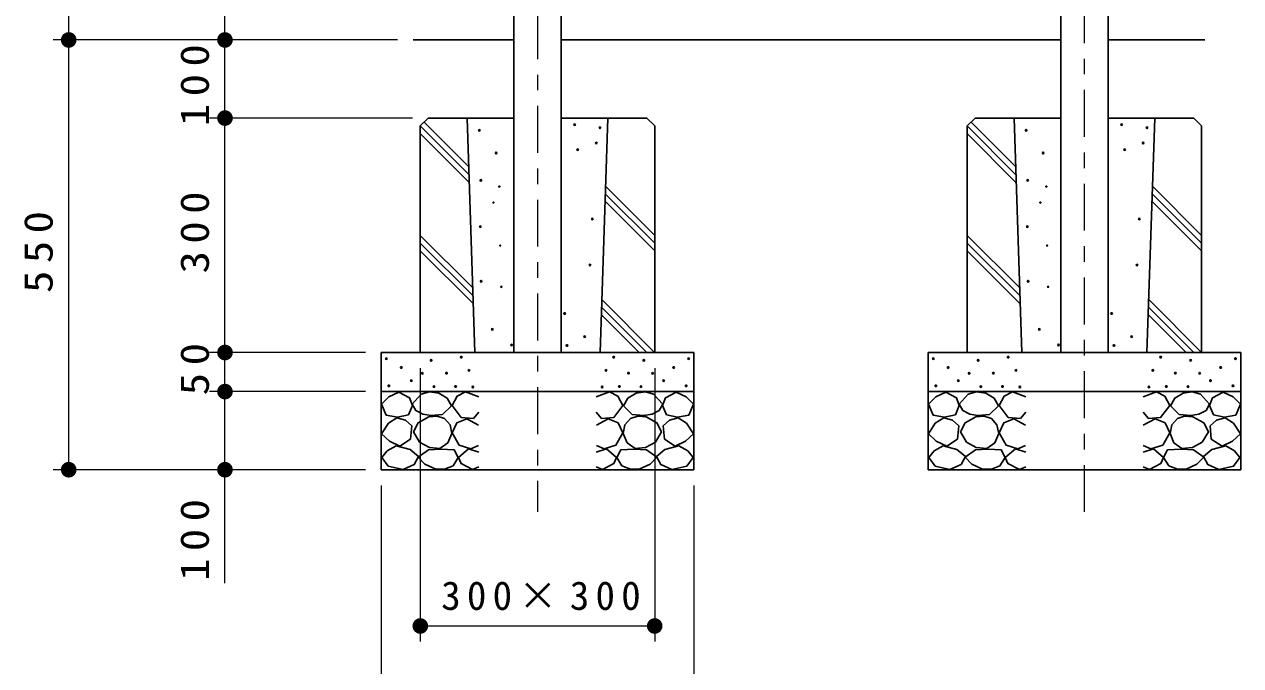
# Model space of a CAD drawing. Units: millimetres on the paper, scale 1:20. Extents: x -385 to 0, y 0 to 267.
# Drawn here: x -307.6 to -229.8, y 57 to 98 of the extents above; entities that cross this region are included whole.
import ezdxf

# ---------------------------------------------------------------- set-up
doc = ezdxf.new("R2010")
doc.units = ezdxf.units.MM
doc.linetypes.add('USER2', pattern=[6, 3, -1, 1, -1])
doc.layers.add('LY_1', color=7, linetype='Continuous', lineweight=13)
doc.styles.add('ＭＳ ゴシック', font='')
doc.styles.get('ＭＳ ゴシック').set_extended_font_data('MS Gothic')

# ---------------------------------------------------------------- blocks, each defined once
blk = doc.blocks.new('filled_dot')
at = {"color": 0, "linetype": 'Continuous', "lineweight": -2, "const_width": 1.25}
blk.add_lwpolyline([(-0.625, 0, 1), (0.625, 0, 1)], format="xyb", close=True, dxfattribs=at)

msp = doc.modelspace()

# ---------------------------------------------------------------- linework, layer by layer
at = {"layer": 'LY_1', "linetype": 'USER2'}
for p, q in [((-274.78, 128.814), (-274.78, 66.837)), ((-239.78, 66.837), (-239.78, 128.814))]:
    msp.add_line(p, q, dxfattribs=at)
at = {"layer": 'LY_1'}
for p, q in [((-304.78, 97.035), (-304.78, 127.036)), ((-294.78, 97.035), (-294.78, 126.785)), ((-283.731, 97.035), (-305.78, 97.035)), ((-304.78, 69.535), (-304.78, 97.035)), ((-283.731, 97.035), (-295.78, 97.035)), ((-294.78, 92.035), (-294.78, 97.035)), ((-282.78, 92.035), (-295.78, 92.035)), ((-294.78, 77.035), (-294.78, 92.035)), ((-279.159, 88.415), (-282.28, 91.535)), ((-279.176, 88.927), (-282.033, 91.783)), ((-244.159, 88.415), (-247.28, 91.535)), ((-244.176, 88.927), (-247.033, 91.783)), ((-279.142, 87.902), (-282.28, 91.04)), ((-244.142, 87.902), (-247.28, 91.04)), ((-267.28, 84.035), (-270.441, 87.197)), ((-267.28, 84.53), (-270.425, 87.676)), ((-232.28, 84.035), (-235.441, 87.197)), ((-232.28, 84.53), (-235.425, 87.676)), ((-267.28, 83.54), (-270.457, 86.717)), ((-232.28, 83.54), (-235.457, 86.717)), ((-278.918, 81.168), (-282.28, 84.53)), ((-243.918, 81.168), (-247.28, 84.53)), ((-278.901, 80.656), (-282.28, 84.035)), ((-278.884, 80.144), (-282.28, 83.54)), ((-243.901, 80.656), (-247.28, 84.035)), ((-243.884, 80.144), (-247.28, 83.54)), ((-267.285, 77.035), (-270.667, 80.417)), ((-232.285, 77.035), (-235.667, 80.417)), ((-268.275, 77.035), (-270.699, 79.459)), ((-267.78, 77.035), (-270.683, 79.938)), ((-233.275, 77.035), (-235.699, 79.459)), ((-232.78, 77.035), (-235.683, 79.938)), ((-285.78, 77.035), (-295.78, 77.035)), ((-294.78, 74.535), (-294.78, 77.035)), ((-282.28, 76.035), (-282.28, 58.535)), ((-267.28, 76.035), (-267.28, 58.535)), ((-285.78, 74.535), (-295.78, 74.535)), ((-294.78, 62.276), (-294.78, 74.535)), ((-295.78, 69.535), (-305.78, 69.535)), ((-285.78, 69.535), (-295.78, 69.535)), ((-284.78, 68.535), (-284.78, 48.535)), ((-264.78, 68.535), (-264.78, 48.535)), ((-267.28, 59.535), (-282.28, 59.535))]:
    msp.add_line(p, q, dxfattribs=at)
at = {"layer": 'LY_1', "lineweight": 25}
for p, q in [((-276.293, 126.236), (-276.293, 97.035)), ((-273.268, 126.236), (-273.268, 97.035)), ((-241.293, 126.236), (-241.293, 97.035)), ((-238.268, 126.236), (-238.268, 97.035)), ((-282.731, 97.035), (-276.293, 97.035)), ((-276.293, 97.035), (-276.293, 77.035)), ((-273.268, 97.035), (-241.293, 97.035)), ((-273.268, 97.035), (-273.268, 77.035)), ((-241.293, 97.035), (-241.293, 77.035)), ((-238.268, 97.035), (-232.081, 97.035)), ((-238.268, 97.035), (-238.268, 77.035)), ((-282.28, 91.535), (-281.78, 92.035)), ((-281.78, 92.035), (-276.293, 92.035)), ((-279.28, 92.035), (-278.78, 77.035)), ((-273.268, 92.035), (-267.78, 92.035)), ((-270.28, 92.035), (-270.78, 77.035)), ((-267.78, 92.035), (-267.28, 91.535)), ((-247.28, 91.535), (-246.78, 92.035)), ((-246.78, 92.035), (-241.293, 92.035)), ((-244.28, 92.035), (-243.78, 77.035)), ((-238.268, 92.035), (-232.78, 92.035)), ((-235.28, 92.035), (-235.78, 77.035)), ((-232.78, 92.035), (-232.28, 91.535)), ((-282.28, 91.535), (-282.28, 77.035)), ((-267.28, 91.535), (-267.28, 77.035)), ((-247.28, 91.535), (-247.28, 77.035)), ((-232.28, 91.535), (-232.28, 77.035)), ((-264.78, 77.035), (-284.78, 77.035)), ((-284.78, 77.035), (-284.78, 69.535)), ((-264.78, 77.035), (-264.78, 69.535)), ((-229.78, 77.035), (-249.78, 77.035)), ((-249.78, 77.035), (-249.78, 69.535)), ((-229.78, 77.035), (-229.78, 69.535)), ((-284.78, 74.535), (-264.78, 74.535)), ((-249.78, 74.535), (-229.78, 74.535)), ((-284.78, 69.535), (-264.78, 69.535)), ((-249.78, 69.535), (-229.78, 69.535))]:
    msp.add_line(p, q, dxfattribs=at)
for points in [[(-283.658, 74.505), (-284.291, 74.204), (-284.767, 73.729), (-284.466, 73.032), (-283.737, 72.889), (-283.04, 73.048), (-282.786, 73.634), (-282.976, 74.141)], [(-281.686, 74.51), (-282.214, 74.375), (-282.795, 73.74), (-282.565, 73.321), (-282.108, 73.083), (-281.592, 73.01), (-280.849, 73.077), (-280.281, 73.618), (-280.565, 74.118), (-281.098, 74.428)], [(-267.874, 74.51), (-267.347, 74.375), (-266.765, 73.74), (-266.995, 73.321), (-267.452, 73.083), (-267.968, 73.01), (-268.712, 73.077), (-269.279, 73.618), (-268.995, 74.118), (-268.462, 74.428)], [(-265.902, 74.505), (-265.269, 74.204), (-264.794, 73.729), (-265.095, 73.032), (-265.823, 72.889), (-266.52, 73.048), (-266.774, 73.634), (-266.584, 74.141)], [(-248.658, 74.505), (-249.291, 74.204), (-249.767, 73.729), (-249.466, 73.032), (-248.737, 72.889), (-248.04, 73.048), (-247.786, 73.634), (-247.976, 74.141)], [(-246.686, 74.51), (-247.214, 74.375), (-247.795, 73.74), (-247.565, 73.321), (-247.108, 73.083), (-246.592, 73.01), (-245.849, 73.077), (-245.281, 73.618), (-245.565, 74.118), (-246.098, 74.428)], [(-232.874, 74.51), (-232.347, 74.375), (-231.765, 73.74), (-231.995, 73.321), (-232.452, 73.083), (-232.968, 73.01), (-233.712, 73.077), (-234.279, 73.618), (-233.995, 74.118), (-233.462, 74.428)], [(-230.902, 74.505), (-230.269, 74.204), (-229.794, 73.729), (-230.095, 73.032), (-230.823, 72.889), (-231.52, 73.048), (-231.774, 73.634), (-231.584, 74.141)], [(-283.784, 72.858), (-284.323, 72.509), (-284.767, 71.828), (-284.26, 71.369), (-283.594, 71.052), (-282.897, 71.495), (-282.818, 72.335), (-283.226, 72.698)], [(-282.322, 71.293), (-281.7, 70.948), (-281.024, 70.902), (-280.511, 71.263), (-280.267, 71.861), (-280.379, 72.398), (-280.727, 72.807), (-281.193, 72.972), (-281.727, 72.915), (-282.417, 72.546), (-282.714, 71.969)], [(-267.239, 71.293), (-267.86, 70.948), (-268.536, 70.902), (-269.049, 71.263), (-269.293, 71.861), (-269.181, 72.398), (-268.833, 72.807), (-268.367, 72.972), (-267.833, 72.915), (-267.143, 72.546), (-266.847, 71.969)], [(-265.776, 72.858), (-265.237, 72.509), (-264.794, 71.828), (-265.3, 71.369), (-265.966, 71.052), (-266.663, 71.495), (-266.742, 72.335), (-266.334, 72.698)], [(-248.784, 72.858), (-249.323, 72.509), (-249.767, 71.828), (-249.26, 71.369), (-248.594, 71.052), (-247.897, 71.495), (-247.818, 72.335), (-248.226, 72.698)], [(-247.322, 71.293), (-246.7, 70.948), (-246.024, 70.902), (-245.511, 71.263), (-245.267, 71.861), (-245.379, 72.398), (-245.727, 72.807), (-246.193, 72.972), (-246.727, 72.915), (-247.417, 72.546), (-247.714, 71.969)], [(-232.239, 71.293), (-232.86, 70.948), (-233.536, 70.902), (-234.049, 71.263), (-234.293, 71.861), (-234.181, 72.398), (-233.833, 72.807), (-233.367, 72.972), (-232.833, 72.915), (-232.143, 72.546), (-231.847, 71.969)], [(-230.776, 72.858), (-230.237, 72.509), (-229.794, 71.828), (-230.3, 71.369), (-230.966, 71.052), (-231.663, 71.495), (-231.742, 72.335), (-231.334, 72.698)], [(-283.825, 71.061), (-284.394, 70.742), (-284.732, 70.319), (-284.328, 69.753), (-283.386, 69.55), (-282.67, 69.87), (-282.397, 70.374), (-282.936, 70.83)], [(-280.97, 70.854), (-281.754, 70.813), (-282.416, 70.34), (-281.984, 69.881), (-281.295, 69.57), (-280.729, 69.562), (-280.186, 69.786), (-279.848, 70.313), (-280.105, 70.8)], [(-268.59, 70.854), (-267.806, 70.813), (-267.144, 70.34), (-267.576, 69.881), (-268.266, 69.57), (-268.831, 69.562), (-269.374, 69.786), (-269.712, 70.313), (-269.455, 70.8)], [(-265.735, 71.061), (-265.166, 70.742), (-264.828, 70.319), (-265.232, 69.753), (-266.174, 69.55), (-266.89, 69.87), (-267.163, 70.374), (-266.624, 70.83)], [(-248.825, 71.061), (-249.394, 70.742), (-249.732, 70.319), (-249.328, 69.753), (-248.386, 69.55), (-247.67, 69.87), (-247.397, 70.374), (-247.936, 70.83)], [(-245.97, 70.854), (-246.754, 70.813), (-247.416, 70.34), (-246.984, 69.881), (-246.295, 69.57), (-245.729, 69.562), (-245.186, 69.786), (-244.848, 70.313), (-245.105, 70.8)], [(-233.59, 70.854), (-232.806, 70.813), (-232.144, 70.34), (-232.576, 69.881), (-233.266, 69.57), (-233.831, 69.562), (-234.374, 69.786), (-234.712, 70.313), (-234.455, 70.8)], [(-230.735, 71.061), (-230.166, 70.742), (-229.828, 70.319), (-230.232, 69.753), (-231.174, 69.55), (-231.89, 69.87), (-232.163, 70.374), (-231.624, 70.83)]]:
    msp.add_lwpolyline(points, close=True, dxfattribs=at)
for points in [[(-278.53, 74.2), (-279.386, 74.517), (-279.924, 74.248), (-280.241, 73.646), (-279.655, 72.885), (-278.879, 72.822), (-278.53, 73.218)], [(-271.03, 74.2), (-270.175, 74.517), (-269.636, 74.248), (-269.319, 73.646), (-269.905, 72.885), (-270.682, 72.822), (-271.03, 73.218)], [(-243.53, 74.2), (-244.386, 74.517), (-244.924, 74.248), (-245.241, 73.646), (-244.655, 72.885), (-243.879, 72.822), (-243.53, 73.218)], [(-236.03, 74.2), (-235.175, 74.517), (-234.636, 74.248), (-234.319, 73.646), (-234.905, 72.885), (-235.682, 72.822), (-236.03, 73.218)], [(-278.546, 72.394), (-279.306, 72.79), (-279.94, 72.537), (-280.241, 71.887), (-279.797, 71.111), (-279.037, 70.873), (-278.546, 71.079)], [(-271.014, 72.394), (-270.254, 72.79), (-269.62, 72.537), (-269.319, 71.887), (-269.763, 71.111), (-270.523, 70.873), (-271.014, 71.079)], [(-243.546, 72.394), (-244.306, 72.79), (-244.94, 72.537), (-245.241, 71.887), (-244.797, 71.111), (-244.037, 70.873), (-243.546, 71.079)], [(-236.014, 72.394), (-235.254, 72.79), (-234.62, 72.537), (-234.319, 71.887), (-234.763, 71.111), (-235.523, 70.873), (-236.014, 71.079)], [(-278.53, 70.667), (-279.195, 70.873), (-279.845, 70.319), (-279.671, 69.923), (-278.942, 69.558), (-278.53, 69.717)], [(-271.03, 70.667), (-270.365, 70.873), (-269.715, 70.319), (-269.889, 69.923), (-270.618, 69.558), (-271.03, 69.717)], [(-243.53, 70.667), (-244.195, 70.873), (-244.845, 70.319), (-244.671, 69.923), (-243.942, 69.558), (-243.53, 69.717)], [(-236.03, 70.667), (-235.365, 70.873), (-234.715, 70.319), (-234.889, 69.923), (-235.618, 69.558), (-236.03, 69.717)]]:
    msp.add_lwpolyline(points, dxfattribs=at)
for centre, radius in [((-278.505, 91.247), 0.05), ((-272.4, 91.616), 0.05), ((-270.775, 91.419), 0.05), ((-243.505, 91.247), 0.05), ((-237.4, 91.616), 0.05), ((-235.775, 91.419), 0.05), ((-271.021, 90.435), 0.05), ((-236.021, 90.435), 0.05), ((-277.422, 89.795), 0.05), ((-272.203, 90.016), 0.05), ((-242.422, 89.795), 0.05), ((-237.203, 90.016), 0.05), ((-278.407, 88.047), 0.05), ((-243.407, 88.047), 0.05), ((-277.219, 87.654), 0.035), ((-242.219, 87.654), 0.035), ((-277.602, 86.628), 0.035), ((-242.602, 86.628), 0.035), ((-271.267, 85.585), 0.05), ((-236.267, 85.585), 0.05), ((-278.431, 85.093), 0.05), ((-243.431, 85.093), 0.05), ((-277.164, 83.879), 0.035), ((-242.164, 83.879), 0.035), ((-271.415, 82.631), 0.05), ((-236.415, 82.631), 0.05), ((-278.382, 81.597), 0.05), ((-277.097, 81.238), 0.035), ((-243.382, 81.597), 0.05), ((-242.097, 81.238), 0.035), ((-273.04, 79.529), 0.05), ((-238.04, 79.529), 0.05), ((-277.668, 78.519), 0.05), ((-271.76, 78.052), 0.05), ((-242.668, 78.519), 0.05), ((-236.76, 78.052), 0.05), ((-276.437, 77.51), 0.05), ((-272.892, 77.486), 0.05), ((-241.437, 77.51), 0.05), ((-237.892, 77.486), 0.05), ((-284.45, 76.644), 0.05), ((-281.582, 76.533), 0.05), ((-279.659, 76.74), 0.05), ((-269.901, 76.74), 0.05), ((-267.978, 76.533), 0.05), ((-265.11, 76.644), 0.05), ((-249.45, 76.644), 0.05), ((-246.582, 76.533), 0.05), ((-244.659, 76.74), 0.05), ((-234.901, 76.74), 0.05), ((-232.978, 76.533), 0.05), ((-230.11, 76.644), 0.05), ((-283.499, 76.074), 0.05), ((-282.153, 75.709), 0.05), ((-280.605, 75.713), 0.05), ((-279.159, 75.888), 0.05), ((-270.401, 75.888), 0.05), ((-268.955, 75.713), 0.05), ((-267.408, 75.709), 0.05), ((-266.061, 76.074), 0.05), ((-248.499, 76.074), 0.05), ((-247.153, 75.709), 0.05), ((-245.605, 75.713), 0.05), ((-244.159, 75.888), 0.05), ((-235.401, 75.888), 0.05), ((-233.955, 75.713), 0.05), ((-232.408, 75.709), 0.05), ((-231.061, 76.074), 0.05), ((-284.291, 74.901), 0.05), ((-282.85, 75.234), 0.05), ((-281.408, 74.854), 0.05), ((-280.024, 74.861), 0.05), ((-278.916, 74.834), 0.05), ((-270.644, 74.834), 0.05), ((-269.536, 74.861), 0.05), ((-268.152, 74.854), 0.05), ((-266.71, 75.234), 0.05), ((-265.269, 74.901), 0.05), ((-249.291, 74.901), 0.05), ((-247.85, 75.234), 0.05), ((-246.408, 74.854), 0.05), ((-245.024, 74.861), 0.05), ((-243.916, 74.834), 0.05), ((-235.644, 74.834), 0.05), ((-234.536, 74.861), 0.05), ((-233.152, 74.854), 0.05), ((-231.71, 75.234), 0.05), ((-230.269, 74.901), 0.05)]:
    msp.add_circle(centre, radius, dxfattribs=at)

# ---------------------------------------------------------------- block references
at = {"layer": 'LY_1', "xscale": 0.4, "yscale": 0.4}
for p, rotation in [((-304.78, 97.035), 90), ((-304.78, 97.035), 270), ((-294.78, 97.035), 90), ((-294.78, 97.035), 270), ((-294.78, 92.035), 270), ((-294.78, 92.035), 90), ((-294.78, 77.035), 270), ((-294.78, 77.035), 90), ((-294.78, 74.535), 90), ((-294.78, 74.535), 270), ((-304.78, 69.535), 90), ((-294.78, 69.535), 90), ((-267.28, 59.535), 180)]:
    msp.add_blockref('filled_dot', p, dxfattribs=dict(at, rotation=rotation))
msp.add_blockref('filled_dot', (-282.28, 59.535), dxfattribs=at)

# ---------------------------------------------------------------- texts
at = {"layer": 'LY_1', "char_height": 1.833, "attachment_point": 8, "rotation": 90, "style": 'ＭＳ ゴシック'}
for s, insert in [('\\T1.33;\\W1.15;100', (-295.78, 94.379)), ('\\T1.33;\\W1.15;300', (-295.78, 84.952)), ('\\T1.33;\\W1.15;550', (-305.78, 83.701)), ('\\T1.34;\\W1.15;50', (-295.78, 76.213)), ('\\T1.33;\\W1.15;100', (-295.78, 65.276))]:
    msp.add_mtext(s, dxfattribs=dict(at, insert=insert))
at = {"layer": 'LY_1', "insert": (-274.36, 60.535), "char_height": 1.833, "attachment_point": 8, "style": 'ＭＳ ゴシック'}
msp.add_mtext('\\T1.32;300×300', dxfattribs=at)

doc.saveas('drawing.dxf')
